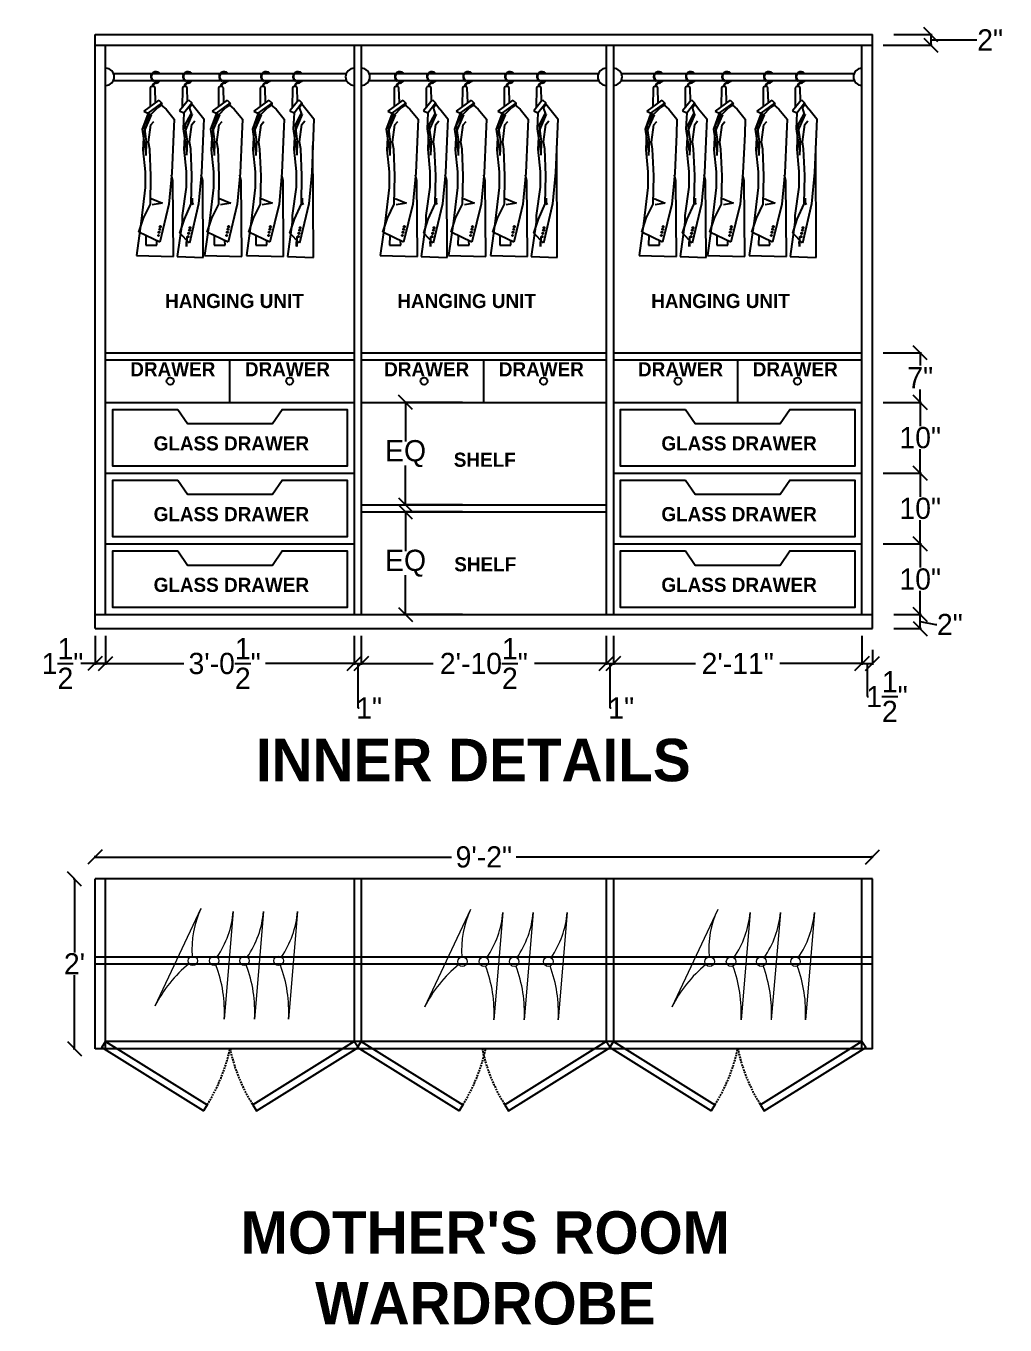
# Model space of a CAD drawing. Header units: inches. Extents: x -2624 to 3682, y -673 to 3670.
# Drawn here: x 491.8 to 630.3, y 1083.5 to 1267.2 of the extents above; entities that cross this region are included whole.
import ezdxf

# ---------------------------------------------------------------- set-up
doc = ezdxf.new("R2010")
doc.units = ezdxf.units.IN
doc.header["$MEASUREMENT"] = 0
doc.linetypes.add('DASHED2', pattern=[0.375, 0.25, -0.125])
doc.layers.add('Furniture', color=251, linetype='Continuous', lineweight=18)
doc.styles.add('HEMI', font='stylu.ttf')
doc.styles.get("Standard").update_dxf_attribs({"font": 'arial.ttf'})
doc.dimstyles.get("Standard").update_dxf_attribs({"dimtxt": 0.18, "dimasz": 0.18, "dimexe": 0.18, "dimexo": 0.0625, "dimgap": 0.09, "dimtad": 0, "dimtih": 1, "dimtoh": 1, "dimdec": 0, "dimzin": 0, "dimdsep": 46, "dimlunit": 4, "dimtxsty": 'Standard', "dimcen": 0.09, "dimadec": 0, "dimazin": 0, "dimtfac": 1, "dimtdec": 0, "dimtofl": 0, "dimtmove": 0, "dimatfit": 3, "dimfxl": 1, "dimtolj": 1, "dimtzin": 0, "dimarcsym": 0})

# ---------------------------------------------------------------- blocks, each defined once
blk = doc.blocks.new('46u46 u')
at = {"layer": 'Furniture', "color": 133, "lineweight": -2, "true_color": 0x84cdcc}
for p, q in [((1719223.22, 5855.25), (1719238.43, 5853.97)), ((1719223.22, 5850.43), (1719238.43, 5849.14)), ((1719223.22, 5846.14), (1719238.43, 5844.86)), ((1719222.81, 5841.56), (1719236.62, 5835.07))]:
    blk.add_line(p, q, dxfattribs=at)
for centre in [(1719230.18, 5852.56), (1719230.18, 5847.73), (1719230.18, 5843.45), (1719230.18, 5840.42)]:
    blk.add_circle(centre, 0.673, dxfattribs=at)
for centre, radius, start, end in [((1719222.13, 5842.1), 13.19, 55.3487, 85.2486), ((1719237.35, 5835.38), 18.62, 86.6903, 110.6016), ((1719222.13, 5837.28), 13.19, 55.3487, 85.2486), ((1719237.35, 5830.56), 18.62, 86.6903, 110.6016), ((1719222.13, 5833), 13.19, 55.3487, 85.2486), ((1719237.35, 5826.27), 18.62, 86.6903, 110.6016), ((1719228.44, 5853.49), 13.19, 244.7514, 274.6513), ((1719244.98, 5851.7), 18.62, 219.3984, 243.3097)]:
    blk.add_arc(centre, radius, start, end, dxfattribs=at)
blk = doc.blocks.new('rdth')
at = {"color": 18, "true_color": 0x000000}
for p, q in [((3607.32, 824.21), (3607.31, 822.23)), ((3607.87, 822.64), (3607.83, 824.19)), ((3610.69, 824.21), (3610.67, 822.12)), ((3611.23, 822.81), (3611.2, 824.19)), ((3614.48, 824.21), (3614.47, 822.23)), ((3615.03, 822.64), (3614.99, 824.19)), ((3618.86, 824.21), (3618.85, 822.23)), ((3619.41, 822.64), (3619.37, 824.19)), ((3622.23, 824.21), (3622.22, 822.12)), ((3622.77, 822.81), (3622.74, 824.19)), ((3608.23, 822.91), (3606.66, 821.75)), ((3607.1, 821.54), (3608.55, 822.59)), ((3608.58, 822.47), (3608.07, 822.09)), ((3608.23, 822.91), (3608.55, 822.59)), ((3608.48, 822.4), (3608.98, 821.97)), ((3608.58, 822.47), (3608.55, 822.59)), ((3611.34, 822.95), (3610.41, 821.79)), ((3610.85, 821.58), (3611.67, 822.63)), ((3611.34, 822.95), (3611.67, 822.63)), ((3611.7, 822.51), (3611.45, 822.13)), ((3611.7, 822.51), (3611.67, 822.63)), ((3611.69, 822.51), (3612.09, 822.01)), ((3615.39, 822.91), (3613.82, 821.75)), ((3614.26, 821.54), (3615.71, 822.59)), ((3615.74, 822.47), (3615.23, 822.09)), ((3615.39, 822.91), (3615.71, 822.59)), ((3615.64, 822.4), (3616.14, 821.97)), ((3615.74, 822.47), (3615.71, 822.59)), ((3619.77, 822.91), (3618.2, 821.75)), ((3618.64, 821.54), (3620.1, 822.59)), ((3620.12, 822.47), (3619.61, 822.09)), ((3619.77, 822.91), (3620.1, 822.59)), ((3620.02, 822.4), (3620.52, 821.97)), ((3620.12, 822.47), (3620.1, 822.59)), ((3622.89, 822.95), (3621.95, 821.79)), ((3622.4, 821.58), (3623.21, 822.63)), ((3622.89, 822.95), (3623.21, 822.63)), ((3623.24, 822.51), (3622.99, 822.13)), ((3623.24, 822.51), (3623.21, 822.63)), ((3623.23, 822.51), (3623.63, 822.01)), ((3607.1, 821.54), (3606.49, 819.88)), ((3607.43, 821.39), (3606.65, 819.6)), ((3606.66, 821.75), (3607.43, 821.38)), ((3606.68, 820.22), (3607.32, 821.44)), ((3607.38, 821.41), (3608.07, 822.09)), ((3608.98, 821.97), (3609.83, 820.93)), ((3609.83, 820.93), (3609.77, 819.35)), ((3610.41, 821.79), (3610.85, 821.58)), ((3610.85, 821.58), (3610.77, 819.92)), ((3611.71, 821.43), (3610.94, 819.64)), ((3610.96, 820.26), (3611.61, 821.48)), ((3611.67, 821.45), (3611.45, 822.13)), ((3612.1, 822.01), (3612.95, 820.97)), ((3612.95, 820.97), (3612.89, 819.4)), ((3614.26, 821.54), (3613.65, 819.88)), ((3614.59, 821.39), (3613.81, 819.6)), ((3613.82, 821.75), (3614.59, 821.38)), ((3613.84, 820.22), (3614.48, 821.44)), ((3614.54, 821.41), (3615.23, 822.09)), ((3616.14, 821.97), (3616.99, 820.93)), ((3616.99, 820.93), (3616.93, 819.35)), ((3618.64, 821.54), (3618.03, 819.88)), ((3618.97, 821.39), (3618.19, 819.6)), ((3618.2, 821.75), (3618.97, 821.38)), ((3618.22, 820.22), (3618.86, 821.44)), ((3618.92, 821.41), (3619.61, 822.09)), ((3620.52, 821.97), (3621.38, 820.93)), ((3621.38, 820.93), (3621.31, 819.35)), ((3621.95, 821.79), (3622.4, 821.58)), ((3622.4, 821.58), (3622.32, 819.92)), ((3623.26, 821.43), (3622.48, 819.64)), ((3622.51, 820.26), (3623.15, 821.48)), ((3623.21, 821.45), (3622.99, 822.13)), ((3623.64, 822.01), (3624.49, 820.97)), ((3624.49, 820.97), (3624.25, 815.33)), ((3606.49, 819.88), (3606.83, 817.52)), ((3606.65, 819.6), (3606.55, 817.71)), ((3606.68, 820.22), (3606.91, 818.54)), ((3607.16, 818.5), (3607.4, 820.33)), ((3607.4, 820.33), (3607.71, 820.69)), ((3610.77, 819.92), (3611.12, 817.56)), ((3610.94, 819.64), (3610.84, 817.76)), ((3610.96, 820.26), (3611.2, 818.58)), ((3611.45, 818.55), (3611.69, 820.37)), ((3611.69, 820.37), (3611.99, 820.73)), ((3613.65, 819.88), (3613.99, 817.52)), ((3613.81, 819.6), (3613.71, 817.71)), ((3613.84, 820.22), (3614.07, 818.54)), ((3614.32, 818.5), (3614.56, 820.33)), ((3614.56, 820.33), (3614.86, 820.69)), ((3618.03, 819.88), (3618.37, 817.52)), ((3618.19, 819.6), (3618.09, 817.71)), ((3618.22, 820.22), (3618.46, 818.54)), ((3618.7, 818.5), (3618.94, 820.33)), ((3618.94, 820.33), (3619.25, 820.69)), ((3622.32, 819.92), (3622.66, 817.56)), ((3622.48, 819.64), (3622.38, 817.76)), ((3622.51, 820.26), (3622.74, 818.58)), ((3622.99, 818.55), (3623.23, 820.37)), ((3623.23, 820.37), (3623.53, 820.73)), ((3606.91, 818.54), (3606.86, 817.12)), ((3607.28, 817.78), (3607.16, 818.5)), ((3609.77, 819.35), (3609.59, 815.29)), ((3611.2, 818.58), (3611.14, 817.16)), ((3611.57, 817.82), (3611.45, 818.55)), ((3612.89, 819.4), (3612.71, 815.33)), ((3614.07, 818.54), (3614.02, 817.12)), ((3614.44, 817.78), (3614.32, 818.5)), ((3616.93, 819.35), (3616.75, 815.29)), ((3618.46, 818.54), (3618.4, 817.12)), ((3618.82, 817.78), (3618.7, 818.5)), ((3621.31, 819.35), (3621.13, 815.29)), ((3622.74, 818.58), (3622.69, 817.16)), ((3623.11, 817.82), (3622.99, 818.55)), ((3624.43, 806.42), (3624.37, 818.15)), ((3606.55, 817.71), (3606.79, 815.41)), ((3607.4, 814.98), (3607.28, 817.78)), ((3610.84, 817.76), (3611.08, 815.45)), ((3611.69, 815.02), (3611.57, 817.82)), ((3613.71, 817.71), (3613.95, 815.41)), ((3614.56, 814.98), (3614.44, 817.78)), ((3618.09, 817.71), (3618.34, 815.41)), ((3618.94, 814.98), (3618.82, 817.78)), ((3622.38, 817.76), (3622.62, 815.45)), ((3623.23, 815.02), (3623.11, 817.82)), ((3606.79, 815.41), (3606.79, 813.77)), ((3611.08, 815.45), (3611.08, 813.81)), ((3613.95, 815.41), (3613.95, 813.77)), ((3618.34, 815.41), (3618.34, 813.77)), ((3622.62, 815.45), (3622.62, 813.81)), ((3607.34, 812.01), (3607.4, 814.98)), ((3609.59, 815.29), (3609.29, 812.01)), ((3609.71, 814.44), (3609.57, 815.04)), ((3609.77, 806.53), (3609.71, 814.44)), ((3611.63, 812.05), (3611.69, 815.02)), ((3612.71, 815.33), (3612.4, 812.05)), ((3612.83, 814.48), (3612.68, 815.08)), ((3612.89, 806.42), (3612.83, 814.48)), ((3614.5, 812.01), (3614.56, 814.98)), ((3616.75, 815.29), (3616.45, 812.01)), ((3616.87, 814.44), (3616.73, 815.04)), ((3616.93, 806.53), (3616.87, 814.44)), ((3618.88, 812.01), (3618.94, 814.98)), ((3621.13, 815.29), (3620.83, 812.01)), ((3621.25, 814.44), (3621.11, 815.04)), ((3621.31, 806.53), (3621.25, 814.44)), ((3623.17, 812.05), (3623.23, 815.02)), ((3624.25, 815.33), (3623.94, 812.05)), ((3606.79, 813.77), (3606.37, 810.22)), ((3611.08, 813.81), (3610.66, 810.83)), ((3611.72, 812.63), (3611.72, 812.15)), ((3613.95, 813.77), (3613.53, 810.22)), ((3618.34, 813.77), (3617.91, 810.22)), ((3622.62, 813.81), (3622.2, 810.83)), ((3623.26, 812.63), (3623.26, 812.15)), ((3606.61, 810.54), (3607.34, 812.01)), ((3607.43, 812.59), (3608.6, 812.11)), ((3608.6, 812.11), (3607.53, 811.95)), ((3609.29, 812.01), (3608.32, 808.04)), ((3610.9, 810.43), (3611.63, 812.05)), ((3612.4, 812.05), (3611.43, 807.93)), ((3611.72, 812.15), (3611.81, 811.99)), ((3613.77, 810.54), (3614.5, 812.01)), ((3614.59, 812.59), (3615.76, 812.11)), ((3615.76, 812.11), (3614.69, 811.95)), ((3616.45, 812.01), (3615.48, 808.04)), ((3618.15, 810.54), (3618.88, 812.01)), ((3618.97, 812.59), (3620.14, 812.11)), ((3620.14, 812.11), (3619.07, 811.95)), ((3620.83, 812.01), (3619.86, 808.04)), ((3622.44, 810.43), (3623.17, 812.05)), ((3623.94, 812.05), (3622.98, 807.93)), ((3623.26, 812.15), (3623.36, 811.99)), ((3606.37, 810.24), (3605.87, 806.63)), ((3606.13, 809.08), (3606.61, 810.54)), ((3606.37, 810.22), (3606.37, 810.24)), ((3610.66, 810.13), (3610.15, 806.52)), ((3610.42, 808.97), (3610.9, 810.43)), ((3610.66, 810.83), (3610.66, 810.13)), ((3613.53, 810.24), (3613.03, 806.63)), ((3613.29, 809.08), (3613.77, 810.54)), ((3613.53, 810.22), (3613.53, 810.24)), ((3617.91, 810.24), (3617.41, 806.63)), ((3617.67, 809.08), (3618.15, 810.54)), ((3617.91, 810.22), (3617.91, 810.24)), ((3622.2, 810.13), (3621.7, 806.52)), ((3621.96, 808.97), (3622.44, 810.43)), ((3622.2, 810.83), (3622.2, 810.13)), ((3608.32, 808.04), (3606.13, 809.08)), ((3606.87, 808.73), (3606.85, 807.7)), ((3611.43, 807.93), (3610.42, 808.97)), ((3611.15, 808.62), (3611.14, 807.59)), ((3615.48, 808.04), (3613.29, 809.08)), ((3614.02, 808.73), (3614.01, 807.7)), ((3619.86, 808.04), (3617.67, 809.08)), ((3618.41, 808.73), (3618.39, 807.7)), ((3622.98, 807.93), (3621.96, 808.97)), ((3622.69, 808.62), (3622.68, 807.59)), ((3606.85, 807.7), (3608.01, 807.72)), ((3608.01, 807.72), (3608, 808.2)), ((3611.12, 807.61), (3611.11, 808.09)), ((3611.14, 807.59), (3611.12, 807.61)), ((3614.01, 807.7), (3615.17, 807.72)), ((3615.17, 807.72), (3615.15, 808.2)), ((3618.39, 807.7), (3619.55, 807.72)), ((3619.55, 807.72), (3619.54, 808.2)), ((3622.67, 807.61), (3622.65, 808.09)), ((3622.68, 807.59), (3622.67, 807.61)), ((3605.87, 806.63), (3609.77, 806.53)), ((3610.15, 806.52), (3612.89, 806.42)), ((3613.03, 806.63), (3616.93, 806.53)), ((3617.41, 806.63), (3621.31, 806.53)), ((3621.7, 806.52), (3624.43, 806.42))]:
    blk.add_line(p, q, dxfattribs=at)
for centre, radius in [((3607.62, 824.97), 0.055), ((3610.97, 824.97), 0.055), ((3614.78, 824.97), 0.055), ((3619.16, 824.97), 0.055), ((3622.51, 824.97), 0.055), ((3608.19, 808.73), 0.0683), ((3608.25, 809.06), 0.0683), ((3608.33, 809.38), 0.0683), ((3608.38, 809.66), 0.0683), ((3611.3, 808.61), 0.0683), ((3611.36, 808.95), 0.0683), ((3611.45, 809.27), 0.0683), ((3611.5, 809.55), 0.0683), ((3615.35, 808.73), 0.0683), ((3615.41, 809.06), 0.0683), ((3615.49, 809.38), 0.0683), ((3615.54, 809.66), 0.0683), ((3619.73, 808.73), 0.0683), ((3619.79, 809.06), 0.0683), ((3619.87, 809.38), 0.0683), ((3619.92, 809.66), 0.0683), ((3622.84, 808.61), 0.0683), ((3622.91, 808.95), 0.0683), ((3622.99, 809.27), 0.0683), ((3623.04, 809.55), 0.0683)]:
    blk.add_circle(centre, radius, dxfattribs=at)
for centre, radius, start, end in [((3607.9, 825.38), 0.522, 58.8889, 230.4094), ((3607.9, 825.38), 0.465, 58.8889, 230.4094), ((3607.86, 825.31), 0.552, 278.1438, 320.7311), ((3607.86, 825.31), 0.609, 278.1438, 325.0188), ((3607.86, 825.31), 0.552, 46.2084, 58.8889), ((3607.86, 825.31), 0.609, 40.831, 58.8889), ((3611.26, 825.38), 0.522, 58.8889, 230.4094), ((3611.26, 825.38), 0.465, 58.8889, 230.4094), ((3611.21, 825.31), 0.552, 278.1438, 320.7311), ((3611.21, 825.31), 0.609, 278.1438, 325.0188), ((3611.21, 825.31), 0.552, 46.2084, 58.8889), ((3611.21, 825.31), 0.609, 40.831, 58.8889), ((3615.06, 825.38), 0.522, 58.8889, 230.4094), ((3615.06, 825.38), 0.465, 58.8889, 230.4094), ((3615.01, 825.31), 0.552, 278.1438, 320.7311), ((3615.01, 825.31), 0.609, 278.1438, 325.0188), ((3615.01, 825.31), 0.552, 46.2084, 58.8889), ((3615.01, 825.31), 0.609, 40.831, 58.8889), ((3619.44, 825.38), 0.522, 58.8889, 230.4094), ((3619.44, 825.38), 0.465, 58.8889, 230.4094), ((3619.4, 825.31), 0.552, 278.1438, 320.7311), ((3619.4, 825.31), 0.609, 278.1438, 325.0188), ((3619.4, 825.31), 0.552, 46.2084, 58.8889), ((3619.4, 825.31), 0.609, 40.831, 58.8889), ((3622.8, 825.38), 0.522, 58.8889, 230.4094), ((3622.8, 825.38), 0.465, 58.8889, 230.4094), ((3622.75, 825.31), 0.552, 278.1438, 320.7311), ((3622.75, 825.31), 0.609, 278.1438, 325.0188), ((3622.75, 825.31), 0.552, 46.2084, 58.8889), ((3622.75, 825.31), 0.609, 40.831, 58.8889), ((3607.57, 824.07), 0.288, 24.2419, 150.7783), ((3608, 824.31), 0.457, 98.1438, 177.8717), ((3608, 824.31), 0.4, 98.1438, 177.7449), ((3610.94, 824.07), 0.288, 24.2419, 150.7783), ((3611.35, 824.31), 0.457, 98.1438, 177.8717), ((3611.35, 824.31), 0.4, 98.1438, 177.7449), ((3614.73, 824.07), 0.288, 24.2419, 150.7783), ((3615.16, 824.31), 0.457, 98.1438, 177.8717), ((3615.16, 824.31), 0.4, 98.1438, 177.7449), ((3619.11, 824.07), 0.288, 24.2419, 150.7783), ((3619.54, 824.31), 0.457, 98.1438, 177.8717), ((3619.54, 824.31), 0.4, 98.1438, 177.7449), ((3622.48, 824.07), 0.288, 24.2419, 150.7783), ((3622.89, 824.31), 0.457, 98.1438, 177.8717), ((3622.89, 824.31), 0.4, 98.1438, 177.7449)]:
    blk.add_arc(centre, radius, start, end, dxfattribs=at)
blk = doc.blocks.new('_Oblique')
at = {"color": 0, "linetype": 'ByBlock', "lineweight": -2}
blk.add_line((-0.5, -0.5), (0.5, 0.5), dxfattribs=at)
blk = doc.blocks.new('*D67')
at = {"color": 254, "lineweight": -2, "transparency": 16777216}
for p, q in [((498.57, 1146.56), (498.48, 1146.56)), ((498.57, 1122.56), (498.48, 1122.56))]:
    blk.add_line(p, q, dxfattribs=at)
at = {"color": 5, "lineweight": -2, "transparency": 16777216}
for p, q in [((498.66, 1146.56), (498.66, 1136.18)), ((498.66, 1122.56), (498.66, 1132.94))]:
    blk.add_line(p, q, dxfattribs=at)
at = {"layer": 'Defpoints', "color": 0, "transparency": 16777216}
for p in [(501.57, 1146.56), (498.66, 1122.56), (501.57, 1122.56)]:
    blk.add_point(p, dxfattribs=at)
at = {"color": 5, "lineweight": -2, "transparency": 16777216, "xscale": 2, "yscale": 2, "zscale": 2}
for p, rotation in [((498.66, 1146.56), 90), ((498.66, 1122.56), 270)]:
    blk.add_blockref('_Oblique', p, dxfattribs=dict(at, rotation=rotation))
at = {"color": 5, "transparency": 16777216, "insert": (498.66, 1134.56), "char_height": 3, "attachment_point": 5, "style": 'HEMI'}
blk.add_mtext("\\A1;2'", dxfattribs=at)
blk = doc.blocks.new('*D68')
at = {"color": 254, "lineweight": -2, "transparency": 16777216}
for p, q in [((501.57, 1149.56), (501.57, 1149.84)), ((611.57, 1149.56), (611.57, 1149.84))]:
    blk.add_line(p, q, dxfattribs=at)
at = {"color": 5, "lineweight": -2, "transparency": 16777216}
for p, q in [((501.57, 1149.66), (552, 1149.66)), ((611.57, 1149.66), (561.14, 1149.66))]:
    blk.add_line(p, q, dxfattribs=at)
at = {"layer": 'Defpoints', "color": 0, "transparency": 16777216}
for p in [(611.57, 1149.66), (501.57, 1146.56), (611.57, 1146.56)]:
    blk.add_point(p, dxfattribs=at)
at = {"color": 5, "lineweight": -2, "transparency": 16777216, "xscale": 2, "yscale": 2, "zscale": 2, "rotation": 180}
blk.add_blockref('_Oblique', (501.57, 1149.66), dxfattribs=at)
at = {"color": 5, "lineweight": -2, "transparency": 16777216, "xscale": 2, "yscale": 2, "zscale": 2}
blk.add_blockref('_Oblique', (611.57, 1149.66), dxfattribs=at)
at = {"color": 5, "transparency": 16777216, "insert": (556.57, 1149.66), "char_height": 3, "attachment_point": 5, "style": 'HEMI'}
blk.add_mtext('\\A1;9\'-2"', dxfattribs=at)
blk = doc.blocks.new('*D69')
at = {"color": 254, "lineweight": -2, "transparency": 16777216}
for p, q in [((614.57, 1183.95), (618.49, 1183.95)), ((614.57, 1181.95), (618.49, 1181.95))]:
    blk.add_line(p, q, dxfattribs=at)
at = {"color": 5, "lineweight": -2, "transparency": 16777216}
for p, q in [((618.31, 1181.95), (618.31, 1183.95)), ((618.31, 1182.95), (620.46, 1182.54)), ((620.46, 1182.54), (620.64, 1182.54))]:
    blk.add_line(p, q, dxfattribs=at)
at = {"layer": 'Defpoints', "color": 0, "transparency": 16777216}
for p in [(611.57, 1183.95), (618.31, 1183.95), (611.57, 1181.95)]:
    blk.add_point(p, dxfattribs=at)
at = {"color": 5, "lineweight": -2, "transparency": 16777216, "xscale": 2, "yscale": 2, "zscale": 2}
for p, rotation in [((618.31, 1183.95), 90), ((618.31, 1181.95), 270)]:
    blk.add_blockref('_Oblique', p, dxfattribs=dict(at, rotation=rotation))
at = {"color": 5, "transparency": 16777216, "insert": (622.5, 1182.54), "char_height": 3, "attachment_point": 5, "style": 'HEMI'}
blk.add_mtext('\\A1;2"', dxfattribs=at)
blk = doc.blocks.new('*D70')
at = {"color": 254, "lineweight": -2, "transparency": 16777216}
for p, q in [((613.07, 1193.95), (618.49, 1193.95)), ((614.57, 1183.95), (618.49, 1183.95))]:
    blk.add_line(p, q, dxfattribs=at)
at = {"color": 5, "lineweight": -2, "transparency": 16777216}
for p, q in [((618.31, 1193.95), (618.31, 1190.6)), ((618.31, 1183.95), (618.31, 1187.31))]:
    blk.add_line(p, q, dxfattribs=at)
at = {"layer": 'Defpoints', "color": 0, "transparency": 16777216}
for p in [(610.07, 1193.95), (618.31, 1193.95), (611.57, 1183.95)]:
    blk.add_point(p, dxfattribs=at)
at = {"color": 5, "lineweight": -2, "transparency": 16777216, "xscale": 2, "yscale": 2, "zscale": 2}
for p, rotation in [((618.31, 1193.95), 90), ((618.31, 1183.95), 270)]:
    blk.add_blockref('_Oblique', p, dxfattribs=dict(at, rotation=rotation))
at = {"color": 5, "transparency": 16777216, "insert": (618.31, 1188.95), "char_height": 3, "attachment_point": 5, "style": 'HEMI'}
blk.add_mtext('\\A1;10"', dxfattribs=at)
blk = doc.blocks.new('*D71')
at = {"color": 254, "lineweight": -2, "transparency": 16777216}
for p, q in [((613.07, 1203.95), (618.49, 1203.95)), ((613.07, 1193.95), (618.49, 1193.95))]:
    blk.add_line(p, q, dxfattribs=at)
at = {"color": 5, "lineweight": -2, "transparency": 16777216}
for p, q in [((618.31, 1203.95), (618.31, 1200.6)), ((618.31, 1193.95), (618.31, 1197.31))]:
    blk.add_line(p, q, dxfattribs=at)
at = {"layer": 'Defpoints', "color": 0, "transparency": 16777216}
for p in [(610.07, 1203.95), (618.31, 1203.95), (610.07, 1193.95)]:
    blk.add_point(p, dxfattribs=at)
at = {"color": 5, "lineweight": -2, "transparency": 16777216, "xscale": 2, "yscale": 2, "zscale": 2}
for p, rotation in [((618.31, 1203.95), 90), ((618.31, 1193.95), 270)]:
    blk.add_blockref('_Oblique', p, dxfattribs=dict(at, rotation=rotation))
at = {"color": 5, "transparency": 16777216, "insert": (618.31, 1198.95), "char_height": 3, "attachment_point": 5, "style": 'HEMI'}
blk.add_mtext('\\A1;10"', dxfattribs=at)
blk = doc.blocks.new('*D72')
at = {"color": 254, "lineweight": -2, "transparency": 16777216}
for p, q in [((613.07, 1213.95), (618.49, 1213.95)), ((613.07, 1203.95), (618.49, 1203.95))]:
    blk.add_line(p, q, dxfattribs=at)
at = {"color": 5, "lineweight": -2, "transparency": 16777216}
for p, q in [((618.31, 1213.95), (618.31, 1210.6)), ((618.31, 1203.95), (618.31, 1207.31))]:
    blk.add_line(p, q, dxfattribs=at)
at = {"layer": 'Defpoints', "color": 0, "transparency": 16777216}
for p in [(610.07, 1213.95), (618.31, 1213.95), (610.07, 1203.95)]:
    blk.add_point(p, dxfattribs=at)
at = {"color": 5, "lineweight": -2, "transparency": 16777216, "xscale": 2, "yscale": 2, "zscale": 2}
for p, rotation in [((618.31, 1213.95), 90), ((618.31, 1203.95), 270)]:
    blk.add_blockref('_Oblique', p, dxfattribs=dict(at, rotation=rotation))
at = {"color": 5, "transparency": 16777216, "insert": (618.31, 1208.95), "char_height": 3, "attachment_point": 5, "style": 'HEMI'}
blk.add_mtext('\\A1;10"', dxfattribs=at)
blk = doc.blocks.new('*D73')
at = {"color": 254, "lineweight": -2, "transparency": 16777216}
for p, q in [((613.07, 1220.95), (618.49, 1220.95)), ((613.07, 1213.95), (618.49, 1213.95))]:
    blk.add_line(p, q, dxfattribs=at)
at = {"color": 5, "lineweight": -2, "transparency": 16777216}
for p, q in [((618.31, 1220.95), (618.31, 1219.15)), ((618.31, 1213.95), (618.31, 1215.75))]:
    blk.add_line(p, q, dxfattribs=at)
at = {"layer": 'Defpoints', "color": 0, "transparency": 16777216}
for p in [(610.07, 1220.95), (618.31, 1220.95), (610.07, 1213.95)]:
    blk.add_point(p, dxfattribs=at)
at = {"color": 5, "lineweight": -2, "transparency": 16777216, "xscale": 2, "yscale": 2, "zscale": 2}
for p, rotation in [((618.31, 1220.95), 90), ((618.31, 1213.95), 270)]:
    blk.add_blockref('_Oblique', p, dxfattribs=dict(at, rotation=rotation))
at = {"color": 5, "transparency": 16777216, "insert": (618.31, 1217.45), "char_height": 3, "attachment_point": 5, "style": 'HEMI'}
blk.add_mtext('\\A1;7"', dxfattribs=at)
blk = doc.blocks.new('*D74')
at = {"color": 254, "lineweight": -2, "transparency": 16777216}
for p, q in [((614.57, 1265.95), (619.99, 1265.95)), ((613.07, 1264.45), (619.99, 1264.45))]:
    blk.add_line(p, q, dxfattribs=at)
at = {"color": 5, "lineweight": -2, "transparency": 16777216}
for p, q in [((619.81, 1265.95), (619.81, 1264.45)), ((619.81, 1265.2), (626.16, 1265.2)), ((626.16, 1265.2), (626.34, 1265.2))]:
    blk.add_line(p, q, dxfattribs=at)
at = {"layer": 'Defpoints', "color": 0, "transparency": 16777216}
for p in [(611.57, 1265.95), (610.07, 1264.45), (619.81, 1264.45)]:
    blk.add_point(p, dxfattribs=at)
at = {"color": 5, "lineweight": -2, "transparency": 16777216, "xscale": 2, "yscale": 2, "zscale": 2}
for p, rotation in [((619.81, 1265.95), 90), ((619.81, 1264.45), 270)]:
    blk.add_blockref('_Oblique', p, dxfattribs=dict(at, rotation=rotation))
at = {"color": 5, "transparency": 16777216, "insert": (628.2, 1265.2), "char_height": 3, "attachment_point": 5, "style": 'HEMI'}
blk.add_mtext('\\A1;2"', dxfattribs=at)
blk = doc.blocks.new('*D75')
at = {"color": 254, "lineweight": -2, "transparency": 16777216}
for p, q in [((501.57, 1180.95), (501.57, 1176.85)), ((503.07, 1180.95), (503.07, 1176.85))]:
    blk.add_line(p, q, dxfattribs=at)
at = {"color": 5, "lineweight": -2, "transparency": 16777216}
for p, q in [((501.57, 1177.03), (499.57, 1177.03)), ((503.07, 1177.03), (501.57, 1177.03))]:
    blk.add_line(p, q, dxfattribs=at)
at = {"layer": 'Defpoints', "color": 0, "transparency": 16777216}
for p in [(501.57, 1183.95), (503.07, 1183.95), (501.57, 1177.03)]:
    blk.add_point(p, dxfattribs=at)
at = {"color": 5, "lineweight": -2, "transparency": 16777216, "xscale": 2, "yscale": 2, "zscale": 2, "rotation": 180}
blk.add_blockref('_Oblique', (501.57, 1177.03), dxfattribs=at)
at = {"color": 5, "lineweight": -2, "transparency": 16777216, "xscale": 2, "yscale": 2, "zscale": 2}
blk.add_blockref('_Oblique', (503.07, 1177.03), dxfattribs=at)
at = {"color": 5, "transparency": 16777216, "insert": (496.97, 1177.03), "char_height": 3, "attachment_point": 5, "style": 'HEMI'}
blk.add_mtext('\\A1;1{\\H1x;\\S1/2;}"', dxfattribs=at)
blk = doc.blocks.new('*D76')
at = {"color": 254, "lineweight": -2, "transparency": 16777216}
for p, q in [((501.57, 1180.95), (501.57, 1176.85)), ((538.24, 1180.95), (538.24, 1176.85))]:
    blk.add_line(p, q, dxfattribs=at)
at = {"color": 5, "lineweight": -2, "transparency": 16777216}
for p, q in [((501.57, 1177.03), (514.15, 1177.03)), ((538.24, 1177.03), (525.66, 1177.03))]:
    blk.add_line(p, q, dxfattribs=at)
at = {"layer": 'Defpoints', "color": 0, "transparency": 16777216}
for p in [(501.57, 1183.95), (538.24, 1183.95), (538.24, 1177.03)]:
    blk.add_point(p, dxfattribs=at)
at = {"color": 5, "lineweight": -2, "transparency": 16777216, "xscale": 2, "yscale": 2, "zscale": 2, "rotation": 180}
blk.add_blockref('_Oblique', (501.57, 1177.03), dxfattribs=at)
at = {"color": 5, "lineweight": -2, "transparency": 16777216, "xscale": 2, "yscale": 2, "zscale": 2}
blk.add_blockref('_Oblique', (538.24, 1177.03), dxfattribs=at)
at = {"color": 5, "transparency": 16777216, "insert": (519.9, 1177.03), "char_height": 3, "attachment_point": 5, "style": 'HEMI'}
blk.add_mtext('\\A1;3\'-0{\\H1x;\\S1/2;}"', dxfattribs=at)
blk = doc.blocks.new('*D77')
at = {"color": 254, "lineweight": -2, "transparency": 16777216}
for p, q in [((538.24, 1180.95), (538.24, 1176.85)), ((539.24, 1180.95), (539.24, 1176.85))]:
    blk.add_line(p, q, dxfattribs=at)
at = {"color": 5, "lineweight": -2, "transparency": 16777216}
for p, q in [((538.24, 1177.03), (539.24, 1177.03)), ((538.74, 1177.03), (538.74, 1170.74)), ((538.74, 1170.74), (538.92, 1170.74))]:
    blk.add_line(p, q, dxfattribs=at)
at = {"layer": 'Defpoints', "color": 0, "transparency": 16777216}
for p in [(538.24, 1183.95), (539.24, 1183.95), (539.24, 1177.03)]:
    blk.add_point(p, dxfattribs=at)
at = {"color": 5, "lineweight": -2, "transparency": 16777216, "xscale": 2, "yscale": 2, "zscale": 2, "rotation": 180}
blk.add_blockref('_Oblique', (538.24, 1177.03), dxfattribs=at)
at = {"color": 5, "lineweight": -2, "transparency": 16777216, "xscale": 2, "yscale": 2, "zscale": 2}
blk.add_blockref('_Oblique', (539.24, 1177.03), dxfattribs=at)
at = {"color": 5, "transparency": 16777216, "insert": (540.34, 1170.74), "char_height": 3, "attachment_point": 5, "style": 'HEMI'}
blk.add_mtext('\\A1;1"', dxfattribs=at)
blk = doc.blocks.new('*D78')
at = {"color": 254, "lineweight": -2, "transparency": 16777216}
for p, q in [((539.24, 1180.95), (539.24, 1176.85)), ((573.9, 1180.95), (573.9, 1176.85))]:
    blk.add_line(p, q, dxfattribs=at)
at = {"color": 5, "lineweight": -2, "transparency": 16777216}
for p, q in [((539.24, 1177.03), (549.42, 1177.03)), ((573.9, 1177.03), (563.72, 1177.03))]:
    blk.add_line(p, q, dxfattribs=at)
at = {"layer": 'Defpoints', "color": 0, "transparency": 16777216}
for p in [(539.24, 1183.95), (573.9, 1183.95), (573.9, 1177.03)]:
    blk.add_point(p, dxfattribs=at)
at = {"color": 5, "lineweight": -2, "transparency": 16777216, "xscale": 2, "yscale": 2, "zscale": 2, "rotation": 180}
blk.add_blockref('_Oblique', (539.24, 1177.03), dxfattribs=at)
at = {"color": 5, "lineweight": -2, "transparency": 16777216, "xscale": 2, "yscale": 2, "zscale": 2}
blk.add_blockref('_Oblique', (573.9, 1177.03), dxfattribs=at)
at = {"color": 5, "transparency": 16777216, "insert": (556.57, 1177.03), "char_height": 3, "attachment_point": 5, "style": 'HEMI'}
blk.add_mtext('\\A1;2\'-10{\\H1x;\\S1/2;}"', dxfattribs=at)
blk = doc.blocks.new('*D79')
at = {"color": 254, "lineweight": -2, "transparency": 16777216}
for p, q in [((573.9, 1180.95), (573.9, 1176.85)), ((574.9, 1180.95), (574.9, 1176.85))]:
    blk.add_line(p, q, dxfattribs=at)
at = {"color": 5, "lineweight": -2, "transparency": 16777216}
for p, q in [((573.9, 1177.03), (574.9, 1177.03)), ((574.4, 1177.03), (574.4, 1170.74)), ((574.4, 1170.74), (574.58, 1170.74))]:
    blk.add_line(p, q, dxfattribs=at)
at = {"layer": 'Defpoints', "color": 0, "transparency": 16777216}
for p in [(573.9, 1183.95), (574.9, 1183.95), (574.9, 1177.03)]:
    blk.add_point(p, dxfattribs=at)
at = {"color": 5, "lineweight": -2, "transparency": 16777216, "xscale": 2, "yscale": 2, "zscale": 2, "rotation": 180}
blk.add_blockref('_Oblique', (573.9, 1177.03), dxfattribs=at)
at = {"color": 5, "lineweight": -2, "transparency": 16777216, "xscale": 2, "yscale": 2, "zscale": 2}
blk.add_blockref('_Oblique', (574.9, 1177.03), dxfattribs=at)
at = {"color": 5, "transparency": 16777216, "insert": (576.01, 1170.74), "char_height": 3, "attachment_point": 5, "style": 'HEMI'}
blk.add_mtext('\\A1;1"', dxfattribs=at)
blk = doc.blocks.new('*D80')
at = {"color": 254, "lineweight": -2, "transparency": 16777216}
for p, q in [((574.9, 1180.95), (574.9, 1176.85)), ((610.07, 1180.95), (610.07, 1176.85))]:
    blk.add_line(p, q, dxfattribs=at)
at = {"color": 5, "lineweight": -2, "transparency": 16777216}
for p, q in [((574.9, 1177.03), (586.51, 1177.03)), ((610.07, 1177.03), (598.46, 1177.03))]:
    blk.add_line(p, q, dxfattribs=at)
at = {"layer": 'Defpoints', "color": 0, "transparency": 16777216}
for p in [(574.9, 1183.95), (610.07, 1183.95), (610.07, 1177.03)]:
    blk.add_point(p, dxfattribs=at)
at = {"color": 5, "lineweight": -2, "transparency": 16777216, "xscale": 2, "yscale": 2, "zscale": 2, "rotation": 180}
blk.add_blockref('_Oblique', (574.9, 1177.03), dxfattribs=at)
at = {"color": 5, "lineweight": -2, "transparency": 16777216, "xscale": 2, "yscale": 2, "zscale": 2}
blk.add_blockref('_Oblique', (610.07, 1177.03), dxfattribs=at)
at = {"color": 5, "transparency": 16777216, "insert": (592.49, 1177.03), "char_height": 3, "attachment_point": 5, "style": 'HEMI'}
blk.add_mtext('\\A1;2\'-11"', dxfattribs=at)
blk = doc.blocks.new('*D81')
at = {"color": 254, "lineweight": -2, "transparency": 16777216}
for p, q in [((610.07, 1180.95), (610.07, 1176.85)), ((611.57, 1178.95), (611.57, 1176.85))]:
    blk.add_line(p, q, dxfattribs=at)
at = {"color": 5, "lineweight": -2, "transparency": 16777216}
for p, q in [((610.07, 1177.03), (611.57, 1177.03)), ((610.82, 1177.03), (610.82, 1172.35)), ((610.82, 1172.35), (611, 1172.35))]:
    blk.add_line(p, q, dxfattribs=at)
at = {"layer": 'Defpoints', "color": 0, "transparency": 16777216}
for p in [(610.07, 1183.95), (611.57, 1181.95), (611.57, 1177.03)]:
    blk.add_point(p, dxfattribs=at)
at = {"color": 5, "lineweight": -2, "transparency": 16777216, "xscale": 2, "yscale": 2, "zscale": 2, "rotation": 180}
blk.add_blockref('_Oblique', (610.07, 1177.03), dxfattribs=at)
at = {"color": 5, "lineweight": -2, "transparency": 16777216, "xscale": 2, "yscale": 2, "zscale": 2}
blk.add_blockref('_Oblique', (611.57, 1177.03), dxfattribs=at)
at = {"color": 5, "transparency": 16777216, "insert": (613.6, 1172.35), "char_height": 3, "attachment_point": 5, "style": 'HEMI'}
blk.add_mtext('\\A1;1{\\H1x;\\S1/2;}"', dxfattribs=at)
blk = doc.blocks.new('*D82')
at = {"color": 254, "lineweight": -2, "transparency": 16777216}
for p, q in [((553.57, 1213.95), (545.32, 1213.95)), ((553.57, 1199.45), (545.32, 1199.45))]:
    blk.add_line(p, q, dxfattribs=at)
at = {"color": 5, "lineweight": -2, "transparency": 16777216}
for p, q in [((545.5, 1213.95), (545.5, 1208.4)), ((545.5, 1199.45), (545.5, 1205))]:
    blk.add_line(p, q, dxfattribs=at)
at = {"layer": 'Defpoints', "color": 0, "transparency": 16777216}
for p in [(556.57, 1213.95), (545.5, 1199.45), (556.57, 1199.45)]:
    blk.add_point(p, dxfattribs=at)
at = {"color": 5, "lineweight": -2, "transparency": 16777216, "xscale": 2, "yscale": 2, "zscale": 2}
for p, rotation in [((545.5, 1213.95), 90), ((545.5, 1199.45), 270)]:
    blk.add_blockref('_Oblique', p, dxfattribs=dict(at, rotation=rotation))
at = {"color": 5, "transparency": 16777216, "insert": (545.5, 1206.7), "char_height": 3, "attachment_point": 5, "style": 'HEMI'}
blk.add_mtext('\\A1;EQ', dxfattribs=at)
blk = doc.blocks.new('*D83')
at = {"color": 254, "lineweight": -2, "transparency": 16777216}
for p, q in [((553.57, 1198.45), (545.32, 1198.45)), ((553.57, 1183.95), (545.32, 1183.95))]:
    blk.add_line(p, q, dxfattribs=at)
at = {"color": 5, "lineweight": -2, "transparency": 16777216}
for p, q in [((545.5, 1198.45), (545.5, 1192.9)), ((545.5, 1183.95), (545.5, 1189.5))]:
    blk.add_line(p, q, dxfattribs=at)
at = {"layer": 'Defpoints', "color": 0, "transparency": 16777216}
for p in [(556.57, 1198.45), (545.5, 1183.95), (556.57, 1183.95)]:
    blk.add_point(p, dxfattribs=at)
at = {"color": 5, "lineweight": -2, "transparency": 16777216, "xscale": 2, "yscale": 2, "zscale": 2}
for p, rotation in [((545.5, 1198.45), 90), ((545.5, 1183.95), 270)]:
    blk.add_blockref('_Oblique', p, dxfattribs=dict(at, rotation=rotation))
at = {"color": 5, "transparency": 16777216, "insert": (545.5, 1191.2), "char_height": 3, "attachment_point": 5, "style": 'HEMI'}
blk.add_mtext('\\A1;EQ', dxfattribs=at)

msp = doc.modelspace()

# ---------------------------------------------------------------- linework, layer by layer
at = {"color": 18, "true_color": 0x000000}
for p, q in [((501.57, 1181.95), (501.57, 1265.95)), ((501.57, 1265.95), (611.57, 1265.95)), ((611.57, 1181.95), (611.57, 1265.95)), ((501.57, 1264.45), (611.57, 1264.45)), ((503.07, 1183.95), (503.07, 1264.45)), ((538.24, 1264.45), (538.24, 1183.95)), ((539.24, 1264.45), (539.24, 1183.95)), ((573.9, 1264.45), (573.9, 1183.95)), ((574.9, 1264.45), (574.9, 1183.95)), ((610.07, 1183.95), (610.07, 1264.45)), ((504.2, 1260.45), (537.11, 1260.45)), ((540.37, 1260.45), (572.78, 1260.45)), ((576.03, 1260.45), (608.94, 1260.45)), ((504.17, 1259.45), (537.14, 1259.45)), ((540.34, 1259.45), (572.8, 1259.45)), ((576.01, 1259.45), (608.97, 1259.45)), ((503.07, 1220.95), (538.24, 1220.95)), ((503.07, 1219.95), (538.24, 1219.95)), ((520.65, 1213.95), (520.65, 1219.95)), ((539.24, 1220.95), (573.9, 1220.95)), ((539.24, 1219.95), (573.9, 1219.95)), ((556.57, 1213.95), (556.57, 1219.95)), ((574.9, 1220.95), (610.07, 1220.95)), ((574.9, 1219.95), (610.07, 1219.95)), ((592.49, 1213.95), (592.49, 1219.95)), ((503.07, 1213.95), (538.24, 1213.95)), ((539.24, 1213.95), (573.9, 1213.95)), ((574.9, 1213.95), (610.07, 1213.95)), ((503.07, 1203.95), (538.24, 1203.95)), ((574.9, 1203.95), (610.07, 1203.95)), ((539.24, 1199.45), (573.9, 1199.45)), ((539.24, 1198.45), (573.9, 1198.45)), ((503.07, 1193.95), (538.24, 1193.95)), ((574.9, 1193.95), (610.07, 1193.95)), ((501.57, 1183.95), (611.57, 1183.95)), ((501.57, 1181.95), (611.57, 1181.95)), ((611.57, 1146.56), (501.57, 1146.56)), ((501.57, 1122.56), (501.57, 1146.56)), ((503.07, 1122.56), (503.07, 1146.56)), ((538.24, 1146.56), (538.24, 1123.56)), ((539.24, 1146.56), (539.24, 1123.56)), ((573.9, 1146.56), (573.9, 1123.56)), ((574.9, 1146.56), (574.9, 1123.56)), ((610.07, 1122.56), (610.07, 1146.56)), ((611.57, 1122.56), (611.57, 1146.56)), ((611.57, 1122.56), (501.57, 1122.56)), ((610.07, 1123.56), (503.07, 1123.56))]:
    msp.add_line(p, q, dxfattribs=at)
at = {"color": 9, "true_color": 0xc7c8ca}
for p, q in [((501.57, 1135.56), (611.57, 1135.56)), ((501.57, 1134.56), (611.57, 1134.56))]:
    msp.add_line(p, q, dxfattribs=at)
at = {"color": 143, "true_color": 0x7aafdf}
for points in [[(513.27, 1212.95), (514.65, 1210.95), (526.65, 1210.95), (528.04, 1212.95), (537.24, 1212.95), (537.24, 1204.95), (504.07, 1204.95), (504.07, 1212.95)], [(585.1, 1212.95), (586.49, 1210.95), (598.49, 1210.95), (599.87, 1212.95), (609.07, 1212.95), (609.07, 1204.95), (575.9, 1204.95), (575.9, 1212.95)], [(513.27, 1202.95), (514.65, 1200.95), (526.65, 1200.95), (528.04, 1202.95), (537.24, 1202.95), (537.24, 1194.95), (504.07, 1194.95), (504.07, 1202.95)], [(585.1, 1202.95), (586.49, 1200.95), (598.49, 1200.95), (599.87, 1202.95), (609.07, 1202.95), (609.07, 1194.95), (575.9, 1194.95), (575.9, 1202.95)], [(513.27, 1192.95), (514.65, 1190.95), (526.65, 1190.95), (528.04, 1192.95), (537.24, 1192.95), (537.24, 1184.95), (504.07, 1184.95), (504.07, 1192.95)], [(585.1, 1192.95), (586.49, 1190.95), (598.49, 1190.95), (599.87, 1192.95), (609.07, 1192.95), (609.07, 1184.95), (575.9, 1184.95), (575.9, 1192.95)]]:
    msp.add_lwpolyline(points, close=True, dxfattribs=at)
at = {"color": 18, "true_color": 0x000000}
for points in [[(503.07, 1123.56), (517.42, 1114.64), (516.9, 1113.79), (502.54, 1122.71)], [(538.24, 1123.56), (523.88, 1114.64), (524.41, 1113.79), (538.77, 1122.71)], [(539.24, 1123.56), (553.59, 1114.64), (553.06, 1113.79), (538.71, 1122.71)], [(573.9, 1123.56), (559.55, 1114.64), (560.08, 1113.79), (574.43, 1122.71)], [(574.9, 1123.56), (589.26, 1114.64), (588.73, 1113.79), (574.38, 1122.71)], [(610.07, 1123.56), (595.72, 1114.64), (596.25, 1113.79), (610.6, 1122.71)]]:
    msp.add_lwpolyline(points, close=True, dxfattribs=at)
for centre in [(512.2, 1216.95), (529.1, 1216.95), (548.12, 1216.95), (565.02, 1216.95), (584.04, 1216.95), (600.94, 1216.95)]:
    msp.add_circle(centre, 0.5, dxfattribs=at)
for centre, start, end in [((503.07, 1259.98), 270, 90), ((538.24, 1259.98), 90, 270), ((539.24, 1259.98), 270, 90), ((573.9, 1259.98), 90, 270), ((574.9, 1259.98), 270, 90), ((610.07, 1259.98), 90, 270)]:
    msp.add_arc(centre, 1.22, start, end, dxfattribs=at)
at = {"color": 18, "linetype": 'DASHED2', "true_color": 0x000000}
for centre, radius, start, end in [((497.24, 1127.52), 23.95, 327.4535, 348.043), ((543.51, 1127.23), 23.31, 191.5498, 212.6849), ((533.4, 1127.52), 23.95, 327.4535, 348.043), ((579.17, 1127.23), 23.31, 191.5498, 212.6849), ((569.07, 1127.52), 23.95, 327.4535, 348.043), ((615.34, 1127.23), 23.31, 191.5498, 212.6849)]:
    msp.add_arc(centre, radius, start, end, dxfattribs=at)

# ---------------------------------------------------------------- block references
at = {"xscale": 1.349456073416687, "yscale": 1.349456073416687, "zscale": 1.349456073416687}
for p in [(-4358.55, 146.2), (-4324.04, 146.2), (-4287.41, 146.2)]:
    msp.add_blockref('rdth', p, dxfattribs=at)
at = {"lineweight": 9, "rotation": 270}
for p in [(-5325.02, 1720365.17), (-5286.87, 1720365.05), (-5251.9, 1720365.05)]:
    msp.add_blockref('46u46 u', p, dxfattribs=at)

# ---------------------------------------------------------------- texts
at = {"color": 177, "lineweight": 5, "true_color": 0x293189, "char_height": 2, "attachment_point": 3, "rotation": 0.0094, "style": 'HEMI'}
for s, insert, width in [('\\pxqc;{\\fStylus BT|b1|i0|c0|p34;HANGING UNIT}', (530.97, 1229.29), 19.3517), ('\\pxqc;{\\fStylus BT|b1|i0|c0|p34;HANGING UNIT}', (563.81, 1229.29), 19.3517), ('\\pxqc;{\\fStylus BT|b1|i0|c0|p34;HANGING UNIT}', (599.73, 1229.29), 19.3517), ('\\pxqc;{\\fStylus BT|b1|i0|c0|p34;DRAWER}', (520.03, 1219.63), 14.9248), ('\\pxqc;{\\fStylus BT|b1|i0|c0|p34;DRAWER}', (536.25, 1219.63), 14.9248), ('\\pxqc;{\\fStylus BT|b1|i0|c0|p34;DRAWER}', (555.95, 1219.63), 14.9248), ('\\pxqc;{\\fStylus BT|b1|i0|c0|p34;DRAWER}', (572.17, 1219.63), 14.9248), ('\\pxqc;{\\fStylus BT|b1|i0|c0|p34;DRAWER}', (591.86, 1219.63), 14.9248), ('\\pxqc;{\\fStylus BT|b1|i0|c0|p34;DRAWER}', (608.09, 1219.63), 14.9248), ('\\pxqc;{\\fStylus BT|b1|i0|c0|p34;GLASS DRAWER}', (533.08, 1209.15), 24.454), ('\\pxqc;{\\fStylus BT|b1|i0|c0|p34;GLASS DRAWER}', (604.91, 1209.15), 24.454), ('\\pxqc;{\\fStylus BT|b1|i0|c0|p34;SHELF}', (566.38, 1206.84), 19.3517), ('\\pxqc;{\\fStylus BT|b1|i0|c0|p34;GLASS DRAWER}', (533.08, 1199.15), 24.454), ('\\pxqc;{\\fStylus BT|b1|i0|c0|p34;GLASS DRAWER}', (604.91, 1199.15), 24.454), ('\\pxqc;{\\fStylus BT|b1|i0|c0|p34;SHELF}', (566.45, 1192.06), 19.3517), ('\\pxqc;{\\fStylus BT|b1|i0|c0|p34;GLASS DRAWER}', (533.08, 1189.15), 24.454), ('\\pxqc;{\\fStylus BT|b1|i0|c0|p34;GLASS DRAWER}', (604.91, 1189.15), 24.454)]:
    msp.add_mtext(s, dxfattribs=dict(at, insert=insert, width=width))
at = {"color": 1, "lineweight": 5, "char_height": 6, "width": 123.4638, "attachment_point": 1, "rotation": 359.9906, "style": 'HEMI'}
for s, insert in [('\\pxqc;{\\fStylus BT|b1|i0|c0|p34;INNER DETAILS}', (493.35, 1166.39)), ("\\pxqc;{\\fStylus BT|b1|i0|c0|p34;MOTHER'S ROOM\\PWARDROBE}", (495.05, 1099.58))]:
    msp.add_mtext(s, dxfattribs=dict(at, insert=insert))

# ---------------------------------------------------------------- dimensions: what is measured, and where the dimension line sits
at = {"color": 18, "true_color": 0x000000}
for base, p1, p2, override, picture, middle in [((619.81466656, 1264.4523095), (611.57083228, 1265.9523095), (610.07083228, 1264.4523095), {"dimtxt": 3, "dimasz": 2, "dimexo": 3, "dimtxsty": 'HEMI', "dimblk": 'Oblique', "dimcen": 0, "dimclrd": 5, "dimclre": 254, "dimclrt": 5, "dimtdec": 1, "dimtmove": 1, "dimldrblk": 'Oblique', "dimfxl": 0.03937, "dimarcsym": 1}, '*D74', (626.42826099, 1265.2023095)), ((618.31, 1220.95), (610.07, 1213.95), (610.07, 1220.95), {"dimtxt": 3, "dimasz": 2, "dimexo": 3, "dimdec": 1, "dimtxsty": 'HEMI', "dimblk": 'Oblique', "dimcen": 0, "dimclrd": 5, "dimclre": 254, "dimclrt": 5, "dimtdec": 1, "dimldrblk": 'Oblique', "dimfxl": 0.03937, "dimarcsym": 1}, '*D73', (618.31, 1217.45)), ((618.31, 1213.95), (610.07, 1203.95), (610.07, 1213.95), {"dimtxt": 3, "dimasz": 2, "dimexo": 3, "dimdec": 1, "dimtxsty": 'HEMI', "dimblk": 'Oblique', "dimcen": 0, "dimclrd": 5, "dimclre": 254, "dimclrt": 5, "dimtdec": 1, "dimtmove": 1, "dimldrblk": 'Oblique', "dimfxl": 0.03937, "dimarcsym": 1}, '*D72', (618.31, 1208.95)), ((618.31, 1203.95), (610.07, 1193.95), (610.07, 1203.95), {"dimtxt": 3, "dimasz": 2, "dimexo": 3, "dimdec": 1, "dimtxsty": 'HEMI', "dimblk": 'Oblique', "dimcen": 0, "dimclrd": 5, "dimclre": 254, "dimclrt": 5, "dimtdec": 1, "dimtmove": 1, "dimldrblk": 'Oblique', "dimfxl": 0.03937, "dimarcsym": 1}, '*D71', (618.31, 1198.95)), ((618.31, 1193.95), (611.57, 1183.95), (610.07, 1193.95), {"dimtxt": 3, "dimasz": 2, "dimexo": 3, "dimdec": 1, "dimtxsty": 'HEMI', "dimblk": 'Oblique', "dimcen": 0, "dimclrd": 5, "dimclre": 254, "dimclrt": 5, "dimtdec": 1, "dimtmove": 1, "dimldrblk": 'Oblique', "dimfxl": 0.03937, "dimarcsym": 1}, '*D70', (618.31, 1188.95)), ((498.66, 1122.56), (501.57, 1146.56), (501.57, 1122.56), {"dimtxt": 3, "dimasz": 2, "dimexo": 3, "dimdec": 1, "dimtxsty": 'HEMI', "dimblk": 'Oblique', "dimcen": 0, "dimclrd": 5, "dimclre": 254, "dimclrt": 5, "dimtdec": 1, "dimldrblk": 'Oblique', "dimfxl": 0.03937, "dimarcsym": 1}, '*D67', (498.66, 1134.56))]:
    dim = msp.add_linear_dim(base=base, p1=p1, p2=p2, angle=90, dimstyle='Standard', override=override, dxfattribs=at)
    dim.commit()
    dim.dimension.update_dxf_attribs({"geometry": picture, "text_midpoint": middle})
for base, p1, p2, picture, middle in [((545.5, 1199.45), (556.57, 1213.95), (556.57, 1199.45), '*D82', (545.5, 1206.7)), ((545.5, 1183.95), (556.57, 1198.45), (556.57, 1183.95), '*D83', (545.5, 1191.2))]:
    dim = msp.add_linear_dim(base=base, p1=p1, p2=p2, angle=90, text='EQ', dimstyle='Standard', override={"dimtxt": 3, "dimasz": 2, "dimexo": 3, "dimdec": 1, "dimtxsty": 'HEMI', "dimblk": 'Oblique', "dimcen": 0, "dimclrd": 5, "dimclre": 254, "dimclrt": 5, "dimtdec": 1, "dimldrblk": 'Oblique', "dimfxl": 0.03937, "dimarcsym": 1}, dxfattribs=at)
    dim.commit()
    dim.dimension.update_dxf_attribs({"geometry": picture, "text_midpoint": middle})
dim = msp.add_linear_dim(base=(618.31, 1183.95), p1=(611.57, 1181.95), p2=(611.57, 1183.95), angle=90, dimstyle='Standard', override={"dimtxt": 3, "dimasz": 2, "dimexo": 3, "dimdec": 1, "dimtxsty": 'HEMI', "dimblk": 'Oblique', "dimcen": 0, "dimclrd": 5, "dimclre": 254, "dimclrt": 5, "dimtdec": 1, "dimtmove": 1, "dimldrblk": 'Oblique', "dimfxl": 0.03937, "dimarcsym": 1}, dxfattribs=at)
dim.commit()
dim.dimension.update_dxf_attribs({"geometry": '*D69', "text_midpoint": (620.73, 1182.54), "dimtype": 160})
for base, p1, p2, override, picture, middle in [((501.57, 1177.03), (503.07, 1183.95), (501.57, 1183.95), {"dimtxt": 3, "dimasz": 2, "dimexo": 3, "dimdec": 1, "dimtxsty": 'HEMI', "dimblk": 'Oblique', "dimcen": 0, "dimclrd": 5, "dimclre": 254, "dimclrt": 5, "dimtdec": 1, "dimldrblk": 'Oblique', "dimfxl": 0.03937, "dimarcsym": 1}, '*D75', (496.97, 1177.03)), ((538.24, 1177.03), (501.57, 1183.95), (538.24, 1183.95), {"dimtxt": 3, "dimasz": 2, "dimexo": 3, "dimdec": 1, "dimtxsty": 'HEMI', "dimblk": 'Oblique', "dimcen": 0, "dimclrd": 5, "dimclre": 254, "dimclrt": 5, "dimtdec": 1, "dimtmove": 1, "dimldrblk": 'Oblique', "dimfxl": 0.03937, "dimarcsym": 1}, '*D76', (519.9, 1177.03)), ((539.24, 1177.03), (538.24, 1183.95), (539.24, 1183.95), {"dimtxt": 3, "dimasz": 2, "dimexo": 3, "dimdec": 1, "dimtxsty": 'HEMI', "dimblk": 'Oblique', "dimcen": 0, "dimclrd": 5, "dimclre": 254, "dimclrt": 5, "dimtdec": 1, "dimtmove": 1, "dimldrblk": 'Oblique', "dimfxl": 0.03937, "dimarcsym": 1}, '*D77', (539.01, 1170.74)), ((573.9, 1177.03), (539.24, 1183.95), (573.9, 1183.95), {"dimtxt": 3, "dimasz": 2, "dimexo": 3, "dimdec": 1, "dimtxsty": 'HEMI', "dimblk": 'Oblique', "dimcen": 0, "dimclrd": 5, "dimclre": 254, "dimclrt": 5, "dimtdec": 1, "dimtmove": 1, "dimldrblk": 'Oblique', "dimfxl": 0.03937, "dimarcsym": 1}, '*D78', (556.57, 1177.03)), ((574.9, 1177.03), (573.9, 1183.95), (574.9, 1183.95), {"dimtxt": 3, "dimasz": 2, "dimexo": 3, "dimdec": 1, "dimtxsty": 'HEMI', "dimblk": 'Oblique', "dimcen": 0, "dimclrd": 5, "dimclre": 254, "dimclrt": 5, "dimtdec": 1, "dimtmove": 1, "dimldrblk": 'Oblique', "dimfxl": 0.03937, "dimarcsym": 1}, '*D79', (574.67, 1170.74)), ((610.07, 1177.03), (574.9, 1183.95), (610.07, 1183.95), {"dimtxt": 3, "dimasz": 2, "dimexo": 3, "dimdec": 1, "dimtxsty": 'HEMI', "dimblk": 'Oblique', "dimcen": 0, "dimclrd": 5, "dimclre": 254, "dimclrt": 5, "dimtdec": 1, "dimtmove": 1, "dimldrblk": 'Oblique', "dimfxl": 0.03937, "dimarcsym": 1}, '*D80', (592.49, 1177.03)), ((611.57, 1149.66), (501.57, 1146.56), (611.57, 1146.56), {"dimtxt": 3, "dimasz": 2, "dimexo": 3, "dimdec": 1, "dimtxsty": 'HEMI', "dimblk": 'Oblique', "dimcen": 0, "dimclrd": 5, "dimclre": 254, "dimclrt": 5, "dimtdec": 1, "dimldrblk": 'Oblique', "dimfxl": 0.03937, "dimarcsym": 1}, '*D68', (556.57, 1149.66))]:
    dim = msp.add_linear_dim(base=base, p1=p1, p2=p2, dimstyle='Standard', override=override, dxfattribs=at)
    dim.commit()
    dim.dimension.update_dxf_attribs({"geometry": picture, "text_midpoint": middle})
dim = msp.add_linear_dim(base=(611.57, 1177.03), p1=(610.07, 1183.95), p2=(611.57, 1181.95), dimstyle='Standard', override={"dimtxt": 3, "dimasz": 2, "dimexo": 3, "dimdec": 1, "dimtxsty": 'HEMI', "dimblk": 'Oblique', "dimcen": 0, "dimclrd": 5, "dimclre": 254, "dimclrt": 5, "dimtdec": 1, "dimtmove": 1, "dimldrblk": 'Oblique', "dimfxl": 0.03937, "dimarcsym": 1}, dxfattribs=at)
dim.commit()
dim.dimension.update_dxf_attribs({"geometry": '*D81', "text_midpoint": (611.09, 1172.35), "dimtype": 160})

doc.saveas('drawing.dxf')
